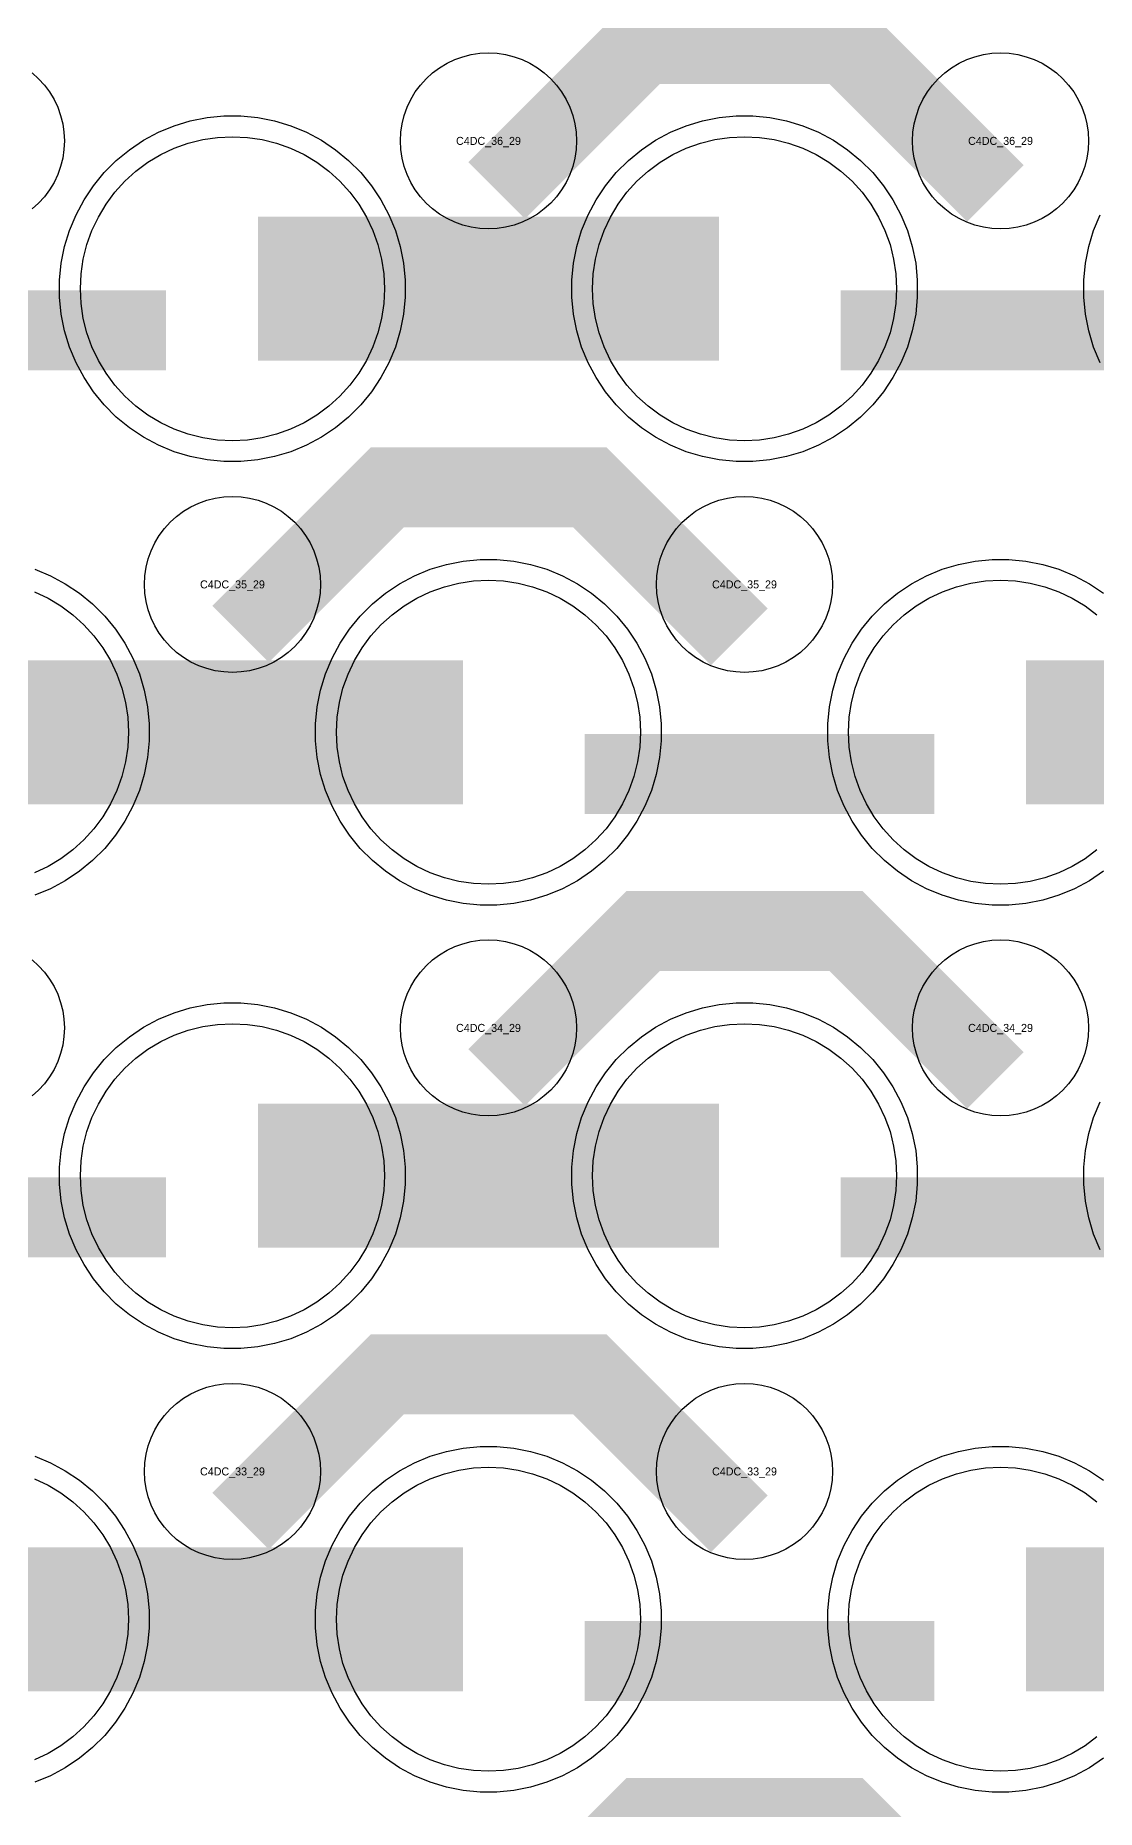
# Model space of a CAD drawing. Extents: x -11880 to 11880, y -14992 to 14992.
# Drawn here: x -2782 to -2450, y -10326 to -9772 of the extents above; entities that cross this region are included whole.
import ezdxf
from ezdxf.enums import TextEntityAlignment as Align

# ---------------------------------------------------------------- set-up
doc = ezdxf.new("R2010")
doc.units = 0
doc.header["$MEASUREMENT"] = 0
for name, color, linetype in [('GDS_775_DT_237', 138, 'CONTINUOUS'), ('RDL1_FS', 34, 'CONTINUOUS'), ('RDL_BS', 160, 'CONTINUOUS')]:
    doc.layers.add(name, color=color, linetype=linetype)

msp = doc.modelspace()

# ---------------------------------------------------------------- linework, layer by layer
at = {"layer": 'RDL1_FS', "color": 240, "true_color": 0xed1f24}
for points in [[(-2720, -9898.769), (-2724.657, -9898.54), (-2729.268, -9897.856), (-2733.791, -9896.724), (-2738.181, -9895.152), (-2742.395, -9893.16), (-2746.395, -9890.762), (-2750.14, -9887.984), (-2753.594, -9884.854), (-2756.724, -9881.4), (-2759.502, -9877.655), (-2761.9, -9873.655), (-2763.892, -9869.441), (-2765.464, -9865.051), (-2766.596, -9860.528), (-2767.28, -9855.917), (-2767.509, -9851.26), (-2767.28, -9846.603), (-2766.596, -9841.992), (-2765.464, -9837.469), (-2763.892, -9833.079), (-2761.9, -9828.865), (-2759.502, -9824.865), (-2756.724, -9821.12), (-2753.594, -9817.666), (-2750.14, -9814.536), (-2746.395, -9811.758), (-2742.395, -9809.36), (-2738.181, -9807.368), (-2733.791, -9805.796), (-2729.268, -9804.664), (-2724.657, -9803.98), (-2720, -9803.751), (-2715.343, -9803.98), (-2710.732, -9804.664), (-2706.209, -9805.796), (-2701.819, -9807.368), (-2697.605, -9809.36), (-2693.605, -9811.758), (-2689.86, -9814.536), (-2686.406, -9817.666), (-2683.276, -9821.12), (-2680.498, -9824.865), (-2678.1, -9828.865), (-2676.108, -9833.079), (-2674.536, -9837.469), (-2673.404, -9841.992), (-2672.72, -9846.603), (-2672.491, -9851.26), (-2672.72, -9855.917), (-2673.404, -9860.528), (-2674.536, -9865.051), (-2676.108, -9869.441), (-2678.1, -9873.655), (-2680.498, -9877.655), (-2683.276, -9881.4), (-2686.406, -9884.854), (-2689.86, -9887.984), (-2693.605, -9890.762), (-2697.605, -9893.16), (-2701.819, -9895.152), (-2706.209, -9896.724), (-2710.732, -9897.856), (-2715.343, -9898.54)], [(-2560, -9898.769), (-2564.657, -9898.54), (-2569.268, -9897.856), (-2573.791, -9896.724), (-2578.181, -9895.152), (-2582.395, -9893.16), (-2586.395, -9890.762), (-2590.14, -9887.984), (-2593.594, -9884.854), (-2596.724, -9881.4), (-2599.502, -9877.655), (-2601.9, -9873.655), (-2603.892, -9869.441), (-2605.464, -9865.051), (-2606.596, -9860.528), (-2607.28, -9855.917), (-2607.509, -9851.26), (-2607.28, -9846.603), (-2606.596, -9841.992), (-2605.464, -9837.469), (-2603.892, -9833.079), (-2601.9, -9828.865), (-2599.502, -9824.865), (-2596.724, -9821.12), (-2593.594, -9817.666), (-2590.14, -9814.536), (-2586.395, -9811.758), (-2582.395, -9809.36), (-2578.181, -9807.368), (-2573.791, -9805.796), (-2569.268, -9804.664), (-2564.657, -9803.98), (-2560, -9803.751), (-2555.343, -9803.98), (-2550.732, -9804.664), (-2546.209, -9805.796), (-2541.819, -9807.368), (-2537.605, -9809.36), (-2533.605, -9811.758), (-2529.86, -9814.536), (-2526.406, -9817.666), (-2523.276, -9821.12), (-2520.498, -9824.865), (-2518.1, -9828.865), (-2516.108, -9833.079), (-2514.536, -9837.469), (-2513.404, -9841.992), (-2512.72, -9846.603), (-2512.491, -9851.26), (-2512.72, -9855.917), (-2513.404, -9860.528), (-2514.536, -9865.051), (-2516.108, -9869.441), (-2518.1, -9873.655), (-2520.498, -9877.655), (-2523.276, -9881.4), (-2526.406, -9884.854), (-2529.86, -9887.984), (-2533.605, -9890.762), (-2537.605, -9893.16), (-2541.819, -9895.152), (-2546.209, -9896.724), (-2550.732, -9897.856), (-2555.343, -9898.54)], [(-2640, -10037.329), (-2644.657, -10037.1), (-2649.268, -10036.416), (-2653.791, -10035.284), (-2658.181, -10033.712), (-2662.395, -10031.72), (-2666.395, -10029.322), (-2670.14, -10026.544), (-2673.594, -10023.414), (-2676.724, -10019.96), (-2679.502, -10016.215), (-2681.9, -10012.215), (-2683.892, -10008.001), (-2685.464, -10003.611), (-2686.596, -9999.088), (-2687.28, -9994.477), (-2687.509, -9989.82), (-2687.28, -9985.163), (-2686.596, -9980.552), (-2685.464, -9976.029), (-2683.892, -9971.639), (-2681.9, -9967.425), (-2679.502, -9963.425), (-2676.724, -9959.68), (-2673.594, -9956.226), (-2670.14, -9953.096), (-2666.395, -9950.318), (-2662.395, -9947.92), (-2658.181, -9945.928), (-2653.791, -9944.356), (-2649.268, -9943.224), (-2644.657, -9942.54), (-2640, -9942.311), (-2635.343, -9942.54), (-2630.732, -9943.224), (-2626.209, -9944.356), (-2621.819, -9945.928), (-2617.605, -9947.92), (-2613.605, -9950.318), (-2609.86, -9953.096), (-2606.406, -9956.226), (-2603.276, -9959.68), (-2600.498, -9963.425), (-2598.1, -9967.425), (-2596.108, -9971.639), (-2594.536, -9976.029), (-2593.404, -9980.552), (-2592.72, -9985.163), (-2592.491, -9989.82), (-2592.72, -9994.477), (-2593.404, -9999.088), (-2594.536, -10003.611), (-2596.108, -10008.001), (-2598.1, -10012.215), (-2600.498, -10016.215), (-2603.276, -10019.96), (-2606.406, -10023.414), (-2609.86, -10026.544), (-2613.605, -10029.322), (-2617.605, -10031.72), (-2621.819, -10033.712), (-2626.209, -10035.284), (-2630.732, -10036.416), (-2635.343, -10037.1)]]:
    msp.add_lwpolyline(points, close=True, dxfattribs=at)
for points in [[(-2711.998, -9851.26, 45, 45, 0), (-2639.998, -9851.26, 45, 45, 0)], [(-2639.998, -9851.26, 45, 45, 0), (-2567.998, -9851.26, 45, 45, 0)], [(-2791.998, -9989.82, 45, 45, 0), (-2719.998, -9989.82, 45, 45, 0)], [(-2719.998, -9989.82, 45, 45, 0), (-2647.998, -9989.82, 45, 45, 0)], [(-2471.998, -9989.82, 45, 45, 0), (-2399.998, -9989.82, 45, 45, 0)]]:
    msp.add_lwpolyline(points, format="xyseb", dxfattribs=at)
for points in [[(-2449.86, -10026.544), (-2453.605, -10029.322), (-2457.605, -10031.72), (-2461.819, -10033.712), (-2466.209, -10035.284), (-2470.732, -10036.416), (-2475.343, -10037.1), (-2480, -10037.329), (-2484.657, -10037.1), (-2489.268, -10036.416), (-2493.791, -10035.284), (-2498.181, -10033.712), (-2502.395, -10031.72), (-2506.395, -10029.322), (-2510.14, -10026.544), (-2513.594, -10023.414), (-2516.724, -10019.96), (-2519.502, -10016.215), (-2521.9, -10012.215), (-2523.892, -10008.001), (-2525.464, -10003.611), (-2526.596, -9999.088), (-2527.28, -9994.477), (-2527.509, -9989.82), (-2527.28, -9985.163), (-2526.596, -9980.552), (-2525.464, -9976.029), (-2523.892, -9971.639), (-2521.9, -9967.425), (-2519.502, -9963.425), (-2516.724, -9959.68), (-2513.594, -9956.226), (-2510.14, -9953.096), (-2506.395, -9950.318), (-2502.395, -9947.92), (-2498.181, -9945.928), (-2493.791, -9944.356), (-2489.268, -9943.224), (-2484.657, -9942.54), (-2480, -9942.311), (-2475.343, -9942.54), (-2470.732, -9943.224), (-2466.209, -9944.356), (-2461.819, -9945.928), (-2457.605, -9947.92), (-2453.605, -9950.318), (-2449.86, -9953.096)], [(-2781.819, -9945.928), (-2777.605, -9947.92), (-2773.605, -9950.318), (-2769.86, -9953.096), (-2766.406, -9956.226), (-2763.276, -9959.68), (-2760.498, -9963.425), (-2758.1, -9967.425), (-2756.108, -9971.639), (-2754.536, -9976.029), (-2753.404, -9980.552), (-2752.72, -9985.163), (-2752.491, -9989.82), (-2752.72, -9994.477), (-2753.404, -9999.088), (-2754.536, -10003.611), (-2756.108, -10008.001), (-2758.1, -10012.215), (-2760.498, -10016.215), (-2763.276, -10019.96), (-2766.406, -10023.414), (-2769.86, -10026.544), (-2773.605, -10029.322), (-2777.605, -10031.72), (-2781.819, -10033.712)]]:
    msp.add_lwpolyline(points, dxfattribs=at)
at = {"layer": 'RDL1_FS'}
for points in [[(-2720, -10175.894), (-2724.657, -10175.665), (-2729.268, -10174.981), (-2733.791, -10173.849), (-2738.181, -10172.277), (-2742.395, -10170.285), (-2746.395, -10167.887), (-2750.14, -10165.109), (-2753.594, -10161.979), (-2756.724, -10158.525), (-2759.502, -10154.78), (-2761.9, -10150.78), (-2763.892, -10146.566), (-2765.464, -10142.176), (-2766.596, -10137.653), (-2767.28, -10133.042), (-2767.509, -10128.385), (-2767.28, -10123.728), (-2766.596, -10119.117), (-2765.464, -10114.594), (-2763.892, -10110.204), (-2761.9, -10105.99), (-2759.502, -10101.99), (-2756.724, -10098.245), (-2753.594, -10094.791), (-2750.14, -10091.661), (-2746.395, -10088.883), (-2742.395, -10086.485), (-2738.181, -10084.493), (-2733.791, -10082.921), (-2729.268, -10081.789), (-2724.657, -10081.105), (-2720, -10080.876), (-2715.343, -10081.105), (-2710.732, -10081.789), (-2706.209, -10082.921), (-2701.819, -10084.493), (-2697.605, -10086.485), (-2693.605, -10088.883), (-2689.86, -10091.661), (-2686.406, -10094.791), (-2683.276, -10098.245), (-2680.498, -10101.99), (-2678.1, -10105.99), (-2676.108, -10110.204), (-2674.536, -10114.594), (-2673.404, -10119.117), (-2672.72, -10123.728), (-2672.491, -10128.385), (-2672.72, -10133.042), (-2673.404, -10137.653), (-2674.536, -10142.176), (-2676.108, -10146.566), (-2678.1, -10150.78), (-2680.498, -10154.78), (-2683.276, -10158.525), (-2686.406, -10161.979), (-2689.86, -10165.109), (-2693.605, -10167.887), (-2697.605, -10170.285), (-2701.819, -10172.277), (-2706.209, -10173.849), (-2710.732, -10174.981), (-2715.343, -10175.665)], [(-2560, -10175.894), (-2564.657, -10175.665), (-2569.268, -10174.981), (-2573.791, -10173.849), (-2578.181, -10172.277), (-2582.395, -10170.285), (-2586.395, -10167.887), (-2590.14, -10165.109), (-2593.594, -10161.979), (-2596.724, -10158.525), (-2599.502, -10154.78), (-2601.9, -10150.78), (-2603.892, -10146.566), (-2605.464, -10142.176), (-2606.596, -10137.653), (-2607.28, -10133.042), (-2607.509, -10128.385), (-2607.28, -10123.728), (-2606.596, -10119.117), (-2605.464, -10114.594), (-2603.892, -10110.204), (-2601.9, -10105.99), (-2599.502, -10101.99), (-2596.724, -10098.245), (-2593.594, -10094.791), (-2590.14, -10091.661), (-2586.395, -10088.883), (-2582.395, -10086.485), (-2578.181, -10084.493), (-2573.791, -10082.921), (-2569.268, -10081.789), (-2564.657, -10081.105), (-2560, -10080.876), (-2555.343, -10081.105), (-2550.732, -10081.789), (-2546.209, -10082.921), (-2541.819, -10084.493), (-2537.605, -10086.485), (-2533.605, -10088.883), (-2529.86, -10091.661), (-2526.406, -10094.791), (-2523.276, -10098.245), (-2520.498, -10101.99), (-2518.1, -10105.99), (-2516.108, -10110.204), (-2514.536, -10114.594), (-2513.404, -10119.117), (-2512.72, -10123.728), (-2512.491, -10128.385), (-2512.72, -10133.042), (-2513.404, -10137.653), (-2514.536, -10142.176), (-2516.108, -10146.566), (-2518.1, -10150.78), (-2520.498, -10154.78), (-2523.276, -10158.525), (-2526.406, -10161.979), (-2529.86, -10165.109), (-2533.605, -10167.887), (-2537.605, -10170.285), (-2541.819, -10172.277), (-2546.209, -10173.849), (-2550.732, -10174.981), (-2555.343, -10175.665)], [(-2640, -10314.459), (-2644.657, -10314.23), (-2649.268, -10313.546), (-2653.791, -10312.414), (-2658.181, -10310.842), (-2662.395, -10308.85), (-2666.395, -10306.452), (-2670.14, -10303.674), (-2673.594, -10300.544), (-2676.724, -10297.09), (-2679.502, -10293.345), (-2681.9, -10289.345), (-2683.892, -10285.131), (-2685.464, -10280.741), (-2686.596, -10276.218), (-2687.28, -10271.607), (-2687.509, -10266.95), (-2687.28, -10262.293), (-2686.596, -10257.682), (-2685.464, -10253.159), (-2683.892, -10248.769), (-2681.9, -10244.555), (-2679.502, -10240.555), (-2676.724, -10236.81), (-2673.594, -10233.356), (-2670.14, -10230.226), (-2666.395, -10227.448), (-2662.395, -10225.05), (-2658.181, -10223.058), (-2653.791, -10221.486), (-2649.268, -10220.354), (-2644.657, -10219.67), (-2640, -10219.441), (-2635.343, -10219.67), (-2630.732, -10220.354), (-2626.209, -10221.486), (-2621.819, -10223.058), (-2617.605, -10225.05), (-2613.605, -10227.448), (-2609.86, -10230.226), (-2606.406, -10233.356), (-2603.276, -10236.81), (-2600.498, -10240.555), (-2598.1, -10244.555), (-2596.108, -10248.769), (-2594.536, -10253.159), (-2593.404, -10257.682), (-2592.72, -10262.293), (-2592.491, -10266.95), (-2592.72, -10271.607), (-2593.404, -10276.218), (-2594.536, -10280.741), (-2596.108, -10285.131), (-2598.1, -10289.345), (-2600.498, -10293.345), (-2603.276, -10297.09), (-2606.406, -10300.544), (-2609.86, -10303.674), (-2613.605, -10306.452), (-2617.605, -10308.85), (-2621.819, -10310.842), (-2626.209, -10312.414), (-2630.732, -10313.546), (-2635.343, -10314.23)]]:
    msp.add_lwpolyline(points, close=True, dxfattribs=at)
for points in [[(-2711.998, -10128.385, 45, 45, 0), (-2639.998, -10128.385, 45, 45, 0)], [(-2639.998, -10128.385, 45, 45, 0), (-2567.998, -10128.385, 45, 45, 0)], [(-2791.998, -10266.95, 45, 45, 0), (-2719.998, -10266.95, 45, 45, 0)], [(-2719.998, -10266.95, 45, 45, 0), (-2647.998, -10266.95, 45, 45, 0)], [(-2471.998, -10266.95, 45, 45, 0), (-2399.998, -10266.95, 45, 45, 0)]]:
    msp.add_lwpolyline(points, format="xyseb", dxfattribs=at)
for points in [[(-2449.86, -10303.674), (-2453.605, -10306.452), (-2457.605, -10308.85), (-2461.819, -10310.842), (-2466.209, -10312.414), (-2470.732, -10313.546), (-2475.343, -10314.23), (-2480, -10314.459), (-2484.657, -10314.23), (-2489.268, -10313.546), (-2493.791, -10312.414), (-2498.181, -10310.842), (-2502.395, -10308.85), (-2506.395, -10306.452), (-2510.14, -10303.674), (-2513.594, -10300.544), (-2516.724, -10297.09), (-2519.502, -10293.345), (-2521.9, -10289.345), (-2523.892, -10285.131), (-2525.464, -10280.741), (-2526.596, -10276.218), (-2527.28, -10271.607), (-2527.509, -10266.95), (-2527.28, -10262.293), (-2526.596, -10257.682), (-2525.464, -10253.159), (-2523.892, -10248.769), (-2521.9, -10244.555), (-2519.502, -10240.555), (-2516.724, -10236.81), (-2513.594, -10233.356), (-2510.14, -10230.226), (-2506.395, -10227.448), (-2502.395, -10225.05), (-2498.181, -10223.058), (-2493.791, -10221.486), (-2489.268, -10220.354), (-2484.657, -10219.67), (-2480, -10219.441), (-2475.343, -10219.67), (-2470.732, -10220.354), (-2466.209, -10221.486), (-2461.819, -10223.058), (-2457.605, -10225.05), (-2453.605, -10227.448), (-2449.86, -10230.226)], [(-2781.819, -10223.058), (-2777.605, -10225.05), (-2773.605, -10227.448), (-2769.86, -10230.226), (-2766.406, -10233.356), (-2763.276, -10236.81), (-2760.498, -10240.555), (-2758.1, -10244.555), (-2756.108, -10248.769), (-2754.536, -10253.159), (-2753.404, -10257.682), (-2752.72, -10262.293), (-2752.491, -10266.95), (-2752.72, -10271.607), (-2753.404, -10276.218), (-2754.536, -10280.741), (-2756.108, -10285.131), (-2758.1, -10289.345), (-2760.498, -10293.345), (-2763.276, -10297.09), (-2766.406, -10300.544), (-2769.86, -10303.674), (-2773.605, -10306.452), (-2777.605, -10308.85), (-2781.819, -10310.842)]]:
    msp.add_lwpolyline(points, dxfattribs=at)
at = {"layer": 'RDL_BS'}
for points in [[(-2637.438, -9820.574, 25, 25, 0), (-2591.623, -9774.759, 25, 25, 0), (-2558.07, -9774.759, 25, 25, 0)], [(-2481.599, -9821.473, 25, 25, 0), (-2528.313, -9774.759, 25, 25, 0), (-2558.071, -9774.759, 25, 25, 0)], [(-2717.438, -9959.134, 25, 25, 0), (-2671.623, -9913.319, 25, 25, 0), (-2638.07, -9913.319, 25, 25, 0)], [(-2561.599, -9960.033, 25, 25, 0), (-2608.313, -9913.319, 25, 25, 0), (-2638.071, -9913.319, 25, 25, 0)], [(-2637.438, -10097.699, 25, 25, 0), (-2591.623, -10051.884, 25, 25, 0), (-2558.07, -10051.884, 25, 25, 0)], [(-2481.599, -10098.598, 25, 25, 0), (-2528.313, -10051.884, 25, 25, 0), (-2558.071, -10051.884, 25, 25, 0)], [(-2849.984, -10141.398, 25, 25, 0), (-2740.719, -10141.398, 25, 25, 0)], [(-2529.984, -10141.398, 25, 25, 0), (-2420.719, -10141.398, 25, 25, 0)], [(-2717.438, -10236.264, 25, 25, 0), (-2671.623, -10190.449, 25, 25, 0), (-2638.07, -10190.449, 25, 25, 0)], [(-2561.599, -10237.163, 25, 25, 0), (-2608.313, -10190.449, 25, 25, 0), (-2638.071, -10190.449, 25, 25, 0)], [(-2609.984, -10279.963, 25, 25, 0), (-2500.719, -10279.963, 25, 25, 0)], [(-2637.438, -10374.829, 25, 25, 0), (-2591.623, -10329.014, 25, 25, 0), (-2558.07, -10329.014, 25, 25, 0)], [(-2481.599, -10375.728, 25, 25, 0), (-2528.313, -10329.014, 25, 25, 0), (-2558.071, -10329.014, 25, 25, 0)]]:
    msp.add_lwpolyline(points, format="xyseb", dxfattribs=at)
for points in [[(-2640, -9832.566), (-2642.693, -9832.434), (-2645.365, -9832.038), (-2647.984, -9831.381), (-2650.519, -9830.474), (-2652.956, -9829.322), (-2655.28, -9827.929), (-2657.443, -9826.326), (-2659.442, -9824.514), (-2661.254, -9822.515), (-2662.857, -9820.352), (-2664.25, -9818.028), (-2665.402, -9815.591), (-2666.309, -9813.056), (-2666.966, -9810.437), (-2667.362, -9807.765), (-2667.494, -9805.072), (-2667.362, -9802.379), (-2666.966, -9799.707), (-2666.309, -9797.088), (-2665.402, -9794.553), (-2664.25, -9792.116), (-2662.857, -9789.792), (-2661.254, -9787.629), (-2659.442, -9785.63), (-2657.443, -9783.818), (-2655.28, -9782.215), (-2652.956, -9780.822), (-2650.519, -9779.67), (-2647.984, -9778.763), (-2645.365, -9778.106), (-2642.693, -9777.71), (-2640, -9777.578), (-2637.307, -9777.71), (-2634.635, -9778.106), (-2632.016, -9778.763), (-2629.481, -9779.67), (-2627.044, -9780.822), (-2624.72, -9782.215), (-2622.557, -9783.818), (-2620.558, -9785.63), (-2618.746, -9787.629), (-2617.143, -9789.792), (-2615.75, -9792.116), (-2614.598, -9794.553), (-2613.691, -9797.088), (-2613.034, -9799.707), (-2612.638, -9802.379), (-2612.506, -9805.072), (-2612.638, -9807.765), (-2613.034, -9810.437), (-2613.691, -9813.056), (-2614.598, -9815.591), (-2615.75, -9818.028), (-2617.143, -9820.352), (-2618.746, -9822.515), (-2620.558, -9824.514), (-2622.557, -9826.326), (-2624.72, -9827.929), (-2627.044, -9829.322), (-2629.481, -9830.474), (-2632.016, -9831.381), (-2634.635, -9832.038), (-2637.307, -9832.434)], [(-2480, -9832.566), (-2482.693, -9832.434), (-2485.365, -9832.038), (-2487.984, -9831.381), (-2490.519, -9830.474), (-2492.956, -9829.322), (-2495.28, -9827.929), (-2497.443, -9826.326), (-2499.442, -9824.514), (-2501.254, -9822.515), (-2502.857, -9820.352), (-2504.25, -9818.028), (-2505.402, -9815.591), (-2506.309, -9813.056), (-2506.966, -9810.437), (-2507.362, -9807.765), (-2507.494, -9805.072), (-2507.362, -9802.379), (-2506.966, -9799.707), (-2506.309, -9797.088), (-2505.402, -9794.553), (-2504.25, -9792.116), (-2502.857, -9789.792), (-2501.254, -9787.629), (-2499.442, -9785.63), (-2497.443, -9783.818), (-2495.28, -9782.215), (-2492.956, -9780.822), (-2490.519, -9779.67), (-2487.984, -9778.763), (-2485.365, -9778.106), (-2482.693, -9777.71), (-2480, -9777.578), (-2477.307, -9777.71), (-2474.635, -9778.106), (-2472.016, -9778.763), (-2469.481, -9779.67), (-2467.044, -9780.822), (-2464.72, -9782.215), (-2462.557, -9783.818), (-2460.558, -9785.63), (-2458.746, -9787.629), (-2457.143, -9789.792), (-2455.75, -9792.116), (-2454.598, -9794.553), (-2453.691, -9797.088), (-2453.034, -9799.707), (-2452.638, -9802.379), (-2452.506, -9805.072), (-2452.638, -9807.765), (-2453.034, -9810.437), (-2453.691, -9813.056), (-2454.598, -9815.591), (-2455.75, -9818.028), (-2457.143, -9820.352), (-2458.746, -9822.515), (-2460.558, -9824.514), (-2462.557, -9826.326), (-2464.72, -9827.929), (-2467.044, -9829.322), (-2469.481, -9830.474), (-2472.016, -9831.381), (-2474.635, -9832.038), (-2477.307, -9832.434)], [(-2720, -9971.126), (-2722.693, -9970.994), (-2725.365, -9970.598), (-2727.984, -9969.941), (-2730.519, -9969.034), (-2732.956, -9967.882), (-2735.28, -9966.489), (-2737.443, -9964.886), (-2739.442, -9963.074), (-2741.254, -9961.075), (-2742.857, -9958.912), (-2744.25, -9956.588), (-2745.402, -9954.151), (-2746.309, -9951.616), (-2746.966, -9948.997), (-2747.362, -9946.325), (-2747.494, -9943.632), (-2747.362, -9940.939), (-2746.966, -9938.267), (-2746.309, -9935.648), (-2745.402, -9933.113), (-2744.25, -9930.676), (-2742.857, -9928.352), (-2741.254, -9926.189), (-2739.442, -9924.19), (-2737.443, -9922.378), (-2735.28, -9920.775), (-2732.956, -9919.382), (-2730.519, -9918.23), (-2727.984, -9917.323), (-2725.365, -9916.666), (-2722.693, -9916.27), (-2720, -9916.138), (-2717.307, -9916.27), (-2714.635, -9916.666), (-2712.016, -9917.323), (-2709.481, -9918.23), (-2707.044, -9919.382), (-2704.72, -9920.775), (-2702.557, -9922.378), (-2700.558, -9924.19), (-2698.746, -9926.189), (-2697.143, -9928.352), (-2695.75, -9930.676), (-2694.598, -9933.113), (-2693.691, -9935.648), (-2693.034, -9938.267), (-2692.638, -9940.939), (-2692.506, -9943.632), (-2692.638, -9946.325), (-2693.034, -9948.997), (-2693.691, -9951.616), (-2694.598, -9954.151), (-2695.75, -9956.588), (-2697.143, -9958.912), (-2698.746, -9961.075), (-2700.558, -9963.074), (-2702.557, -9964.886), (-2704.72, -9966.489), (-2707.044, -9967.882), (-2709.481, -9969.034), (-2712.016, -9969.941), (-2714.635, -9970.598), (-2717.307, -9970.994)], [(-2560, -9971.126), (-2562.693, -9970.994), (-2565.365, -9970.598), (-2567.984, -9969.941), (-2570.519, -9969.034), (-2572.956, -9967.882), (-2575.28, -9966.489), (-2577.443, -9964.886), (-2579.442, -9963.074), (-2581.254, -9961.075), (-2582.857, -9958.912), (-2584.25, -9956.588), (-2585.402, -9954.151), (-2586.309, -9951.616), (-2586.966, -9948.997), (-2587.362, -9946.325), (-2587.494, -9943.632), (-2587.362, -9940.939), (-2586.966, -9938.267), (-2586.309, -9935.648), (-2585.402, -9933.113), (-2584.25, -9930.676), (-2582.857, -9928.352), (-2581.254, -9926.189), (-2579.442, -9924.19), (-2577.443, -9922.378), (-2575.28, -9920.775), (-2572.956, -9919.382), (-2570.519, -9918.23), (-2567.984, -9917.323), (-2565.365, -9916.666), (-2562.693, -9916.27), (-2560, -9916.138), (-2557.307, -9916.27), (-2554.635, -9916.666), (-2552.016, -9917.323), (-2549.481, -9918.23), (-2547.044, -9919.382), (-2544.72, -9920.775), (-2542.557, -9922.378), (-2540.558, -9924.19), (-2538.746, -9926.189), (-2537.143, -9928.352), (-2535.75, -9930.676), (-2534.598, -9933.113), (-2533.691, -9935.648), (-2533.034, -9938.267), (-2532.638, -9940.939), (-2532.506, -9943.632), (-2532.638, -9946.325), (-2533.034, -9948.997), (-2533.691, -9951.616), (-2534.598, -9954.151), (-2535.75, -9956.588), (-2537.143, -9958.912), (-2538.746, -9961.075), (-2540.558, -9963.074), (-2542.557, -9964.886), (-2544.72, -9966.489), (-2547.044, -9967.882), (-2549.481, -9969.034), (-2552.016, -9969.941), (-2554.635, -9970.598), (-2557.307, -9970.994)], [(-2640, -10109.691), (-2642.693, -10109.559), (-2645.365, -10109.163), (-2647.984, -10108.506), (-2650.519, -10107.599), (-2652.956, -10106.447), (-2655.28, -10105.054), (-2657.443, -10103.451), (-2659.442, -10101.639), (-2661.254, -10099.64), (-2662.857, -10097.477), (-2664.25, -10095.153), (-2665.402, -10092.716), (-2666.309, -10090.181), (-2666.966, -10087.562), (-2667.362, -10084.89), (-2667.494, -10082.197), (-2667.362, -10079.504), (-2666.966, -10076.832), (-2666.309, -10074.213), (-2665.402, -10071.678), (-2664.25, -10069.241), (-2662.857, -10066.917), (-2661.254, -10064.754), (-2659.442, -10062.755), (-2657.443, -10060.943), (-2655.28, -10059.34), (-2652.956, -10057.947), (-2650.519, -10056.795), (-2647.984, -10055.888), (-2645.365, -10055.231), (-2642.693, -10054.835), (-2640, -10054.703), (-2637.307, -10054.835), (-2634.635, -10055.231), (-2632.016, -10055.888), (-2629.481, -10056.795), (-2627.044, -10057.947), (-2624.72, -10059.34), (-2622.557, -10060.943), (-2620.558, -10062.755), (-2618.746, -10064.754), (-2617.143, -10066.917), (-2615.75, -10069.241), (-2614.598, -10071.678), (-2613.691, -10074.213), (-2613.034, -10076.832), (-2612.638, -10079.504), (-2612.506, -10082.197), (-2612.638, -10084.89), (-2613.034, -10087.562), (-2613.691, -10090.181), (-2614.598, -10092.716), (-2615.75, -10095.153), (-2617.143, -10097.477), (-2618.746, -10099.64), (-2620.558, -10101.639), (-2622.557, -10103.451), (-2624.72, -10105.054), (-2627.044, -10106.447), (-2629.481, -10107.599), (-2632.016, -10108.506), (-2634.635, -10109.163), (-2637.307, -10109.559)], [(-2480, -10109.691), (-2482.693, -10109.559), (-2485.365, -10109.163), (-2487.984, -10108.506), (-2490.519, -10107.599), (-2492.956, -10106.447), (-2495.28, -10105.054), (-2497.443, -10103.451), (-2499.442, -10101.639), (-2501.254, -10099.64), (-2502.857, -10097.477), (-2504.25, -10095.153), (-2505.402, -10092.716), (-2506.309, -10090.181), (-2506.966, -10087.562), (-2507.362, -10084.89), (-2507.494, -10082.197), (-2507.362, -10079.504), (-2506.966, -10076.832), (-2506.309, -10074.213), (-2505.402, -10071.678), (-2504.25, -10069.241), (-2502.857, -10066.917), (-2501.254, -10064.754), (-2499.442, -10062.755), (-2497.443, -10060.943), (-2495.28, -10059.34), (-2492.956, -10057.947), (-2490.519, -10056.795), (-2487.984, -10055.888), (-2485.365, -10055.231), (-2482.693, -10054.835), (-2480, -10054.703), (-2477.307, -10054.835), (-2474.635, -10055.231), (-2472.016, -10055.888), (-2469.481, -10056.795), (-2467.044, -10057.947), (-2464.72, -10059.34), (-2462.557, -10060.943), (-2460.558, -10062.755), (-2458.746, -10064.754), (-2457.143, -10066.917), (-2455.75, -10069.241), (-2454.598, -10071.678), (-2453.691, -10074.213), (-2453.034, -10076.832), (-2452.638, -10079.504), (-2452.506, -10082.197), (-2452.638, -10084.89), (-2453.034, -10087.562), (-2453.691, -10090.181), (-2454.598, -10092.716), (-2455.75, -10095.153), (-2457.143, -10097.477), (-2458.746, -10099.64), (-2460.558, -10101.639), (-2462.557, -10103.451), (-2464.72, -10105.054), (-2467.044, -10106.447), (-2469.481, -10107.599), (-2472.016, -10108.506), (-2474.635, -10109.163), (-2477.307, -10109.559)], [(-2722.644, -10182.385), (-2727.938, -10181.868), (-2733.165, -10180.822), (-2738.205, -10179.291), (-2743.115, -10177.26), (-2747.777, -10174.768), (-2752.191, -10171.821), (-2756.292, -10168.459), (-2760.074, -10164.677), (-2763.436, -10160.576), (-2766.383, -10156.162), (-2768.875, -10151.5), (-2770.906, -10146.59), (-2772.437, -10141.55), (-2773.483, -10136.323), (-2774, -10131.029), (-2774, -10125.741), (-2773.483, -10120.447), (-2772.437, -10115.22), (-2770.906, -10110.18), (-2768.875, -10105.27), (-2766.383, -10100.608), (-2763.436, -10096.194), (-2760.074, -10092.093), (-2756.292, -10088.311), (-2752.191, -10084.949), (-2747.777, -10082.002), (-2743.115, -10079.51), (-2738.205, -10077.479), (-2733.165, -10075.948), (-2727.938, -10074.902), (-2722.644, -10074.385), (-2717.356, -10074.385), (-2712.062, -10074.902), (-2706.835, -10075.948), (-2701.795, -10077.479), (-2696.885, -10079.51), (-2692.223, -10082.002), (-2687.809, -10084.949), (-2683.708, -10088.311), (-2679.926, -10092.093), (-2676.564, -10096.194), (-2673.617, -10100.608), (-2671.125, -10105.27), (-2669.094, -10110.18), (-2667.563, -10115.22), (-2666.517, -10120.447), (-2666, -10125.741), (-2666, -10131.029), (-2666.517, -10136.323), (-2667.563, -10141.55), (-2669.094, -10146.59), (-2671.125, -10151.5), (-2673.617, -10156.162), (-2676.564, -10160.576), (-2679.926, -10164.677), (-2683.708, -10168.459), (-2687.809, -10171.821), (-2692.223, -10174.768), (-2696.885, -10177.26), (-2701.795, -10179.291), (-2706.835, -10180.822), (-2712.062, -10181.868), (-2717.356, -10182.385)], [(-2562.644, -10182.385), (-2567.938, -10181.868), (-2573.165, -10180.822), (-2578.205, -10179.291), (-2583.115, -10177.26), (-2587.777, -10174.768), (-2592.191, -10171.821), (-2596.292, -10168.459), (-2600.074, -10164.677), (-2603.436, -10160.576), (-2606.383, -10156.162), (-2608.875, -10151.5), (-2610.906, -10146.59), (-2612.437, -10141.55), (-2613.483, -10136.323), (-2614, -10131.029), (-2614, -10125.741), (-2613.483, -10120.447), (-2612.437, -10115.22), (-2610.906, -10110.18), (-2608.875, -10105.27), (-2606.383, -10100.608), (-2603.436, -10096.194), (-2600.074, -10092.093), (-2596.292, -10088.311), (-2592.191, -10084.949), (-2587.777, -10082.002), (-2583.115, -10079.51), (-2578.205, -10077.479), (-2573.165, -10075.948), (-2567.938, -10074.902), (-2562.644, -10074.385), (-2557.356, -10074.385), (-2552.062, -10074.902), (-2546.835, -10075.948), (-2541.795, -10077.479), (-2536.885, -10079.51), (-2532.223, -10082.002), (-2527.809, -10084.949), (-2523.708, -10088.311), (-2519.926, -10092.093), (-2516.564, -10096.194), (-2513.617, -10100.608), (-2511.125, -10105.27), (-2509.094, -10110.18), (-2507.563, -10115.22), (-2506.517, -10120.447), (-2506, -10125.741), (-2506, -10131.029), (-2506.517, -10136.323), (-2507.563, -10141.55), (-2509.094, -10146.59), (-2511.125, -10151.5), (-2513.617, -10156.162), (-2516.564, -10160.576), (-2519.926, -10164.677), (-2523.708, -10168.459), (-2527.809, -10171.821), (-2532.223, -10174.768), (-2536.885, -10177.26), (-2541.795, -10179.291), (-2546.835, -10180.822), (-2552.062, -10181.868), (-2557.356, -10182.385)], [(-2720, -10248.256), (-2722.693, -10248.124), (-2725.365, -10247.728), (-2727.984, -10247.071), (-2730.519, -10246.164), (-2732.956, -10245.012), (-2735.28, -10243.619), (-2737.443, -10242.016), (-2739.442, -10240.204), (-2741.254, -10238.205), (-2742.857, -10236.042), (-2744.25, -10233.718), (-2745.402, -10231.281), (-2746.309, -10228.746), (-2746.966, -10226.127), (-2747.362, -10223.455), (-2747.494, -10220.762), (-2747.362, -10218.069), (-2746.966, -10215.397), (-2746.309, -10212.778), (-2745.402, -10210.243), (-2744.25, -10207.806), (-2742.857, -10205.482), (-2741.254, -10203.319), (-2739.442, -10201.32), (-2737.443, -10199.508), (-2735.28, -10197.905), (-2732.956, -10196.512), (-2730.519, -10195.36), (-2727.984, -10194.453), (-2725.365, -10193.796), (-2722.693, -10193.4), (-2720, -10193.268), (-2717.307, -10193.4), (-2714.635, -10193.796), (-2712.016, -10194.453), (-2709.481, -10195.36), (-2707.044, -10196.512), (-2704.72, -10197.905), (-2702.557, -10199.508), (-2700.558, -10201.32), (-2698.746, -10203.319), (-2697.143, -10205.482), (-2695.75, -10207.806), (-2694.598, -10210.243), (-2693.691, -10212.778), (-2693.034, -10215.397), (-2692.638, -10218.069), (-2692.506, -10220.762), (-2692.638, -10223.455), (-2693.034, -10226.127), (-2693.691, -10228.746), (-2694.598, -10231.281), (-2695.75, -10233.718), (-2697.143, -10236.042), (-2698.746, -10238.205), (-2700.558, -10240.204), (-2702.557, -10242.016), (-2704.72, -10243.619), (-2707.044, -10245.012), (-2709.481, -10246.164), (-2712.016, -10247.071), (-2714.635, -10247.728), (-2717.307, -10248.124)], [(-2560, -10248.256), (-2562.693, -10248.124), (-2565.365, -10247.728), (-2567.984, -10247.071), (-2570.519, -10246.164), (-2572.956, -10245.012), (-2575.28, -10243.619), (-2577.443, -10242.016), (-2579.442, -10240.204), (-2581.254, -10238.205), (-2582.857, -10236.042), (-2584.25, -10233.718), (-2585.402, -10231.281), (-2586.309, -10228.746), (-2586.966, -10226.127), (-2587.362, -10223.455), (-2587.494, -10220.762), (-2587.362, -10218.069), (-2586.966, -10215.397), (-2586.309, -10212.778), (-2585.402, -10210.243), (-2584.25, -10207.806), (-2582.857, -10205.482), (-2581.254, -10203.319), (-2579.442, -10201.32), (-2577.443, -10199.508), (-2575.28, -10197.905), (-2572.956, -10196.512), (-2570.519, -10195.36), (-2567.984, -10194.453), (-2565.365, -10193.796), (-2562.693, -10193.4), (-2560, -10193.268), (-2557.307, -10193.4), (-2554.635, -10193.796), (-2552.016, -10194.453), (-2549.481, -10195.36), (-2547.044, -10196.512), (-2544.72, -10197.905), (-2542.557, -10199.508), (-2540.558, -10201.32), (-2538.746, -10203.319), (-2537.143, -10205.482), (-2535.75, -10207.806), (-2534.598, -10210.243), (-2533.691, -10212.778), (-2533.034, -10215.397), (-2532.638, -10218.069), (-2532.506, -10220.762), (-2532.638, -10223.455), (-2533.034, -10226.127), (-2533.691, -10228.746), (-2534.598, -10231.281), (-2535.75, -10233.718), (-2537.143, -10236.042), (-2538.746, -10238.205), (-2540.558, -10240.204), (-2542.557, -10242.016), (-2544.72, -10243.619), (-2547.044, -10245.012), (-2549.481, -10246.164), (-2552.016, -10247.071), (-2554.635, -10247.728), (-2557.307, -10248.124)], [(-2642.644, -10320.95), (-2647.938, -10320.433), (-2653.165, -10319.387), (-2658.205, -10317.856), (-2663.115, -10315.825), (-2667.777, -10313.333), (-2672.191, -10310.386), (-2676.292, -10307.024), (-2680.074, -10303.242), (-2683.436, -10299.141), (-2686.383, -10294.727), (-2688.875, -10290.065), (-2690.906, -10285.155), (-2692.437, -10280.115), (-2693.483, -10274.888), (-2694, -10269.594), (-2694, -10264.306), (-2693.483, -10259.012), (-2692.437, -10253.785), (-2690.906, -10248.745), (-2688.875, -10243.835), (-2686.383, -10239.173), (-2683.436, -10234.759), (-2680.074, -10230.658), (-2676.292, -10226.876), (-2672.191, -10223.514), (-2667.777, -10220.567), (-2663.115, -10218.075), (-2658.205, -10216.044), (-2653.165, -10214.513), (-2647.938, -10213.467), (-2642.644, -10212.95), (-2637.356, -10212.95), (-2632.062, -10213.467), (-2626.835, -10214.513), (-2621.795, -10216.044), (-2616.885, -10218.075), (-2612.223, -10220.567), (-2607.809, -10223.514), (-2603.708, -10226.876), (-2599.926, -10230.658), (-2596.564, -10234.759), (-2593.617, -10239.173), (-2591.125, -10243.835), (-2589.094, -10248.745), (-2587.563, -10253.785), (-2586.517, -10259.012), (-2586, -10264.306), (-2586, -10269.594), (-2586.517, -10274.888), (-2587.563, -10280.115), (-2589.094, -10285.155), (-2591.125, -10290.065), (-2593.617, -10294.727), (-2596.564, -10299.141), (-2599.926, -10303.242), (-2603.708, -10307.024), (-2607.809, -10310.386), (-2612.223, -10313.333), (-2616.885, -10315.825), (-2621.795, -10317.856), (-2626.835, -10319.387), (-2632.062, -10320.433), (-2637.356, -10320.95)]]:
    msp.add_lwpolyline(points, close=True, dxfattribs=at)
for points in [[(-2782.557, -9783.818), (-2780.558, -9785.63), (-2778.746, -9787.629), (-2777.143, -9789.792), (-2775.75, -9792.116), (-2774.598, -9794.553), (-2773.691, -9797.088), (-2773.034, -9799.707), (-2772.638, -9802.379), (-2772.506, -9805.072), (-2772.638, -9807.765), (-2773.034, -9810.437), (-2773.691, -9813.056), (-2774.598, -9815.591), (-2775.75, -9818.028), (-2777.143, -9820.352), (-2778.746, -9822.515), (-2780.558, -9824.514), (-2782.557, -9826.326)], [(-2782.557, -10060.943), (-2780.558, -10062.755), (-2778.746, -10064.754), (-2777.143, -10066.917), (-2775.75, -10069.241), (-2774.598, -10071.678), (-2773.691, -10074.213), (-2773.034, -10076.832), (-2772.638, -10079.504), (-2772.506, -10082.197), (-2772.638, -10084.89), (-2773.034, -10087.562), (-2773.691, -10090.181), (-2774.598, -10092.716), (-2775.75, -10095.153), (-2777.143, -10097.477), (-2778.746, -10099.64), (-2780.558, -10101.639), (-2782.557, -10103.451)], [(-2448.875, -10151.5), (-2450.906, -10146.59), (-2452.437, -10141.55), (-2453.483, -10136.323), (-2454, -10131.029), (-2454, -10125.741), (-2453.483, -10120.447), (-2452.437, -10115.22), (-2450.906, -10110.18), (-2448.875, -10105.27)], [(-2447.809, -10310.386), (-2452.223, -10313.333), (-2456.885, -10315.825), (-2461.795, -10317.856), (-2466.835, -10319.387), (-2472.062, -10320.433), (-2477.356, -10320.95), (-2482.644, -10320.95), (-2487.938, -10320.433), (-2493.165, -10319.387), (-2498.205, -10317.856), (-2503.115, -10315.825), (-2507.777, -10313.333), (-2512.191, -10310.386), (-2516.292, -10307.024), (-2520.074, -10303.242), (-2523.436, -10299.141), (-2526.383, -10294.727), (-2528.875, -10290.065), (-2530.906, -10285.155), (-2532.437, -10280.115), (-2533.483, -10274.888), (-2534, -10269.594), (-2534, -10264.306), (-2533.483, -10259.012), (-2532.437, -10253.785), (-2530.906, -10248.745), (-2528.875, -10243.835), (-2526.383, -10239.173), (-2523.436, -10234.759), (-2520.074, -10230.658), (-2516.292, -10226.876), (-2512.191, -10223.514), (-2507.777, -10220.567), (-2503.115, -10218.075), (-2498.205, -10216.044), (-2493.165, -10214.513), (-2487.938, -10213.467), (-2482.644, -10212.95), (-2477.356, -10212.95), (-2472.062, -10213.467), (-2466.835, -10214.513), (-2461.795, -10216.044), (-2456.885, -10218.075), (-2452.223, -10220.567), (-2447.809, -10223.514)], [(-2781.795, -10216.044), (-2776.885, -10218.075), (-2772.223, -10220.567), (-2767.809, -10223.514), (-2763.708, -10226.876), (-2759.926, -10230.658), (-2756.564, -10234.759), (-2753.617, -10239.173), (-2751.125, -10243.835), (-2749.094, -10248.745), (-2747.563, -10253.785), (-2746.517, -10259.012), (-2746, -10264.306), (-2746, -10269.594), (-2746.517, -10274.888), (-2747.563, -10280.115), (-2749.094, -10285.155), (-2751.125, -10290.065), (-2753.617, -10294.727), (-2756.564, -10299.141), (-2759.926, -10303.242), (-2763.708, -10307.024), (-2767.809, -10310.386), (-2772.223, -10313.333), (-2776.885, -10315.825), (-2781.795, -10317.856)]]:
    msp.add_lwpolyline(points, dxfattribs=at)
at = {"layer": 'RDL_BS', "color": 240, "true_color": 0xed1f24}
for points in [[(-2722.644, -9905.26), (-2727.938, -9904.743), (-2733.165, -9903.697), (-2738.205, -9902.166), (-2743.115, -9900.135), (-2747.777, -9897.643), (-2752.191, -9894.696), (-2756.292, -9891.334), (-2760.074, -9887.552), (-2763.436, -9883.451), (-2766.383, -9879.037), (-2768.875, -9874.375), (-2770.906, -9869.465), (-2772.437, -9864.425), (-2773.483, -9859.198), (-2774, -9853.904), (-2774, -9848.616), (-2773.483, -9843.322), (-2772.437, -9838.095), (-2770.906, -9833.055), (-2768.875, -9828.145), (-2766.383, -9823.483), (-2763.436, -9819.069), (-2760.074, -9814.968), (-2756.292, -9811.186), (-2752.191, -9807.824), (-2747.777, -9804.877), (-2743.115, -9802.385), (-2738.205, -9800.354), (-2733.165, -9798.823), (-2727.938, -9797.777), (-2722.644, -9797.26), (-2717.356, -9797.26), (-2712.062, -9797.777), (-2706.835, -9798.823), (-2701.795, -9800.354), (-2696.885, -9802.385), (-2692.223, -9804.877), (-2687.809, -9807.824), (-2683.708, -9811.186), (-2679.926, -9814.968), (-2676.564, -9819.069), (-2673.617, -9823.483), (-2671.125, -9828.145), (-2669.094, -9833.055), (-2667.563, -9838.095), (-2666.517, -9843.322), (-2666, -9848.616), (-2666, -9853.904), (-2666.517, -9859.198), (-2667.563, -9864.425), (-2669.094, -9869.465), (-2671.125, -9874.375), (-2673.617, -9879.037), (-2676.564, -9883.451), (-2679.926, -9887.552), (-2683.708, -9891.334), (-2687.809, -9894.696), (-2692.223, -9897.643), (-2696.885, -9900.135), (-2701.795, -9902.166), (-2706.835, -9903.697), (-2712.062, -9904.743), (-2717.356, -9905.26)], [(-2562.644, -9905.26), (-2567.938, -9904.743), (-2573.165, -9903.697), (-2578.205, -9902.166), (-2583.115, -9900.135), (-2587.777, -9897.643), (-2592.191, -9894.696), (-2596.292, -9891.334), (-2600.074, -9887.552), (-2603.436, -9883.451), (-2606.383, -9879.037), (-2608.875, -9874.375), (-2610.906, -9869.465), (-2612.437, -9864.425), (-2613.483, -9859.198), (-2614, -9853.904), (-2614, -9848.616), (-2613.483, -9843.322), (-2612.437, -9838.095), (-2610.906, -9833.055), (-2608.875, -9828.145), (-2606.383, -9823.483), (-2603.436, -9819.069), (-2600.074, -9814.968), (-2596.292, -9811.186), (-2592.191, -9807.824), (-2587.777, -9804.877), (-2583.115, -9802.385), (-2578.205, -9800.354), (-2573.165, -9798.823), (-2567.938, -9797.777), (-2562.644, -9797.26), (-2557.356, -9797.26), (-2552.062, -9797.777), (-2546.835, -9798.823), (-2541.795, -9800.354), (-2536.885, -9802.385), (-2532.223, -9804.877), (-2527.809, -9807.824), (-2523.708, -9811.186), (-2519.926, -9814.968), (-2516.564, -9819.069), (-2513.617, -9823.483), (-2511.125, -9828.145), (-2509.094, -9833.055), (-2507.563, -9838.095), (-2506.517, -9843.322), (-2506, -9848.616), (-2506, -9853.904), (-2506.517, -9859.198), (-2507.563, -9864.425), (-2509.094, -9869.465), (-2511.125, -9874.375), (-2513.617, -9879.037), (-2516.564, -9883.451), (-2519.926, -9887.552), (-2523.708, -9891.334), (-2527.809, -9894.696), (-2532.223, -9897.643), (-2536.885, -9900.135), (-2541.795, -9902.166), (-2546.835, -9903.697), (-2552.062, -9904.743), (-2557.356, -9905.26)], [(-2642.644, -10043.82), (-2647.938, -10043.303), (-2653.165, -10042.257), (-2658.205, -10040.726), (-2663.115, -10038.695), (-2667.777, -10036.203), (-2672.191, -10033.256), (-2676.292, -10029.894), (-2680.074, -10026.112), (-2683.436, -10022.011), (-2686.383, -10017.597), (-2688.875, -10012.935), (-2690.906, -10008.025), (-2692.437, -10002.985), (-2693.483, -9997.758), (-2694, -9992.464), (-2694, -9987.176), (-2693.483, -9981.882), (-2692.437, -9976.655), (-2690.906, -9971.615), (-2688.875, -9966.705), (-2686.383, -9962.043), (-2683.436, -9957.629), (-2680.074, -9953.528), (-2676.292, -9949.746), (-2672.191, -9946.384), (-2667.777, -9943.437), (-2663.115, -9940.945), (-2658.205, -9938.914), (-2653.165, -9937.383), (-2647.938, -9936.337), (-2642.644, -9935.82), (-2637.356, -9935.82), (-2632.062, -9936.337), (-2626.835, -9937.383), (-2621.795, -9938.914), (-2616.885, -9940.945), (-2612.223, -9943.437), (-2607.809, -9946.384), (-2603.708, -9949.746), (-2599.926, -9953.528), (-2596.564, -9957.629), (-2593.617, -9962.043), (-2591.125, -9966.705), (-2589.094, -9971.615), (-2587.563, -9976.655), (-2586.517, -9981.882), (-2586, -9987.176), (-2586, -9992.464), (-2586.517, -9997.758), (-2587.563, -10002.985), (-2589.094, -10008.025), (-2591.125, -10012.935), (-2593.617, -10017.597), (-2596.564, -10022.011), (-2599.926, -10026.112), (-2603.708, -10029.894), (-2607.809, -10033.256), (-2612.223, -10036.203), (-2616.885, -10038.695), (-2621.795, -10040.726), (-2626.835, -10042.257), (-2632.062, -10043.303), (-2637.356, -10043.82)]]:
    msp.add_lwpolyline(points, close=True, dxfattribs=at)
for points in [[(-2448.875, -9874.375), (-2450.906, -9869.465), (-2452.437, -9864.425), (-2453.483, -9859.198), (-2454, -9853.904), (-2454, -9848.616), (-2453.483, -9843.322), (-2452.437, -9838.095), (-2450.906, -9833.055), (-2448.875, -9828.145)], [(-2447.809, -10033.256), (-2452.223, -10036.203), (-2456.885, -10038.695), (-2461.795, -10040.726), (-2466.835, -10042.257), (-2472.062, -10043.303), (-2477.356, -10043.82), (-2482.644, -10043.82), (-2487.938, -10043.303), (-2493.165, -10042.257), (-2498.205, -10040.726), (-2503.115, -10038.695), (-2507.777, -10036.203), (-2512.191, -10033.256), (-2516.292, -10029.894), (-2520.074, -10026.112), (-2523.436, -10022.011), (-2526.383, -10017.597), (-2528.875, -10012.935), (-2530.906, -10008.025), (-2532.437, -10002.985), (-2533.483, -9997.758), (-2534, -9992.464), (-2534, -9987.176), (-2533.483, -9981.882), (-2532.437, -9976.655), (-2530.906, -9971.615), (-2528.875, -9966.705), (-2526.383, -9962.043), (-2523.436, -9957.629), (-2520.074, -9953.528), (-2516.292, -9949.746), (-2512.191, -9946.384), (-2507.777, -9943.437), (-2503.115, -9940.945), (-2498.205, -9938.914), (-2493.165, -9937.383), (-2487.938, -9936.337), (-2482.644, -9935.82), (-2477.356, -9935.82), (-2472.062, -9936.337), (-2466.835, -9937.383), (-2461.795, -9938.914), (-2456.885, -9940.945), (-2452.223, -9943.437), (-2447.809, -9946.384)], [(-2781.795, -9938.914), (-2776.885, -9940.945), (-2772.223, -9943.437), (-2767.809, -9946.384), (-2763.708, -9949.746), (-2759.926, -9953.528), (-2756.564, -9957.629), (-2753.617, -9962.043), (-2751.125, -9966.705), (-2749.094, -9971.615), (-2747.563, -9976.655), (-2746.517, -9981.882), (-2746, -9987.176), (-2746, -9992.464), (-2746.517, -9997.758), (-2747.563, -10002.985), (-2749.094, -10008.025), (-2751.125, -10012.935), (-2753.617, -10017.597), (-2756.564, -10022.011), (-2759.926, -10026.112), (-2763.708, -10029.894), (-2767.809, -10033.256), (-2772.223, -10036.203), (-2776.885, -10038.695), (-2781.795, -10040.726)]]:
    msp.add_lwpolyline(points, dxfattribs=at)
for points in [[(-2849.984, -9864.273, 25, 25, 0), (-2740.719, -9864.273, 25, 25, 0)], [(-2529.984, -9864.273, 25, 25, 0), (-2420.719, -9864.273, 25, 25, 0)], [(-2609.984, -10002.833, 25, 25, 0), (-2500.719, -10002.833, 25, 25, 0)]]:
    msp.add_lwpolyline(points, format="xyseb", dxfattribs=at)

# ---------------------------------------------------------------- texts
at = {"layer": 'GDS_775_DT_237'}
for s, p in [('C4DC_36_29', (-2640, -9805.072)), ('C4DC_36_29', (-2640, -9805.072)), ('C4DC_36_29', (-2480, -9805.072)), ('C4DC_36_29', (-2480, -9805.072)), ('C4DC_35_29', (-2720, -9943.632)), ('C4DC_35_29', (-2720, -9943.632)), ('C4DC_35_29', (-2560, -9943.632)), ('C4DC_35_29', (-2560, -9943.632)), ('C4DC_34_29', (-2640, -10082.197)), ('C4DC_34_29', (-2640, -10082.197)), ('C4DC_34_29', (-2480, -10082.197)), ('C4DC_34_29', (-2480, -10082.197)), ('C4DC_33_29', (-2720, -10220.762)), ('C4DC_33_29', (-2720, -10220.762)), ('C4DC_33_29', (-2560, -10220.762)), ('C4DC_33_29', (-2560, -10220.762))]:
    msp.add_text(s, height=2.5, dxfattribs=at).set_placement(p, align=Align.MIDDLE_CENTER)

doc.saveas('drawing.dxf')
